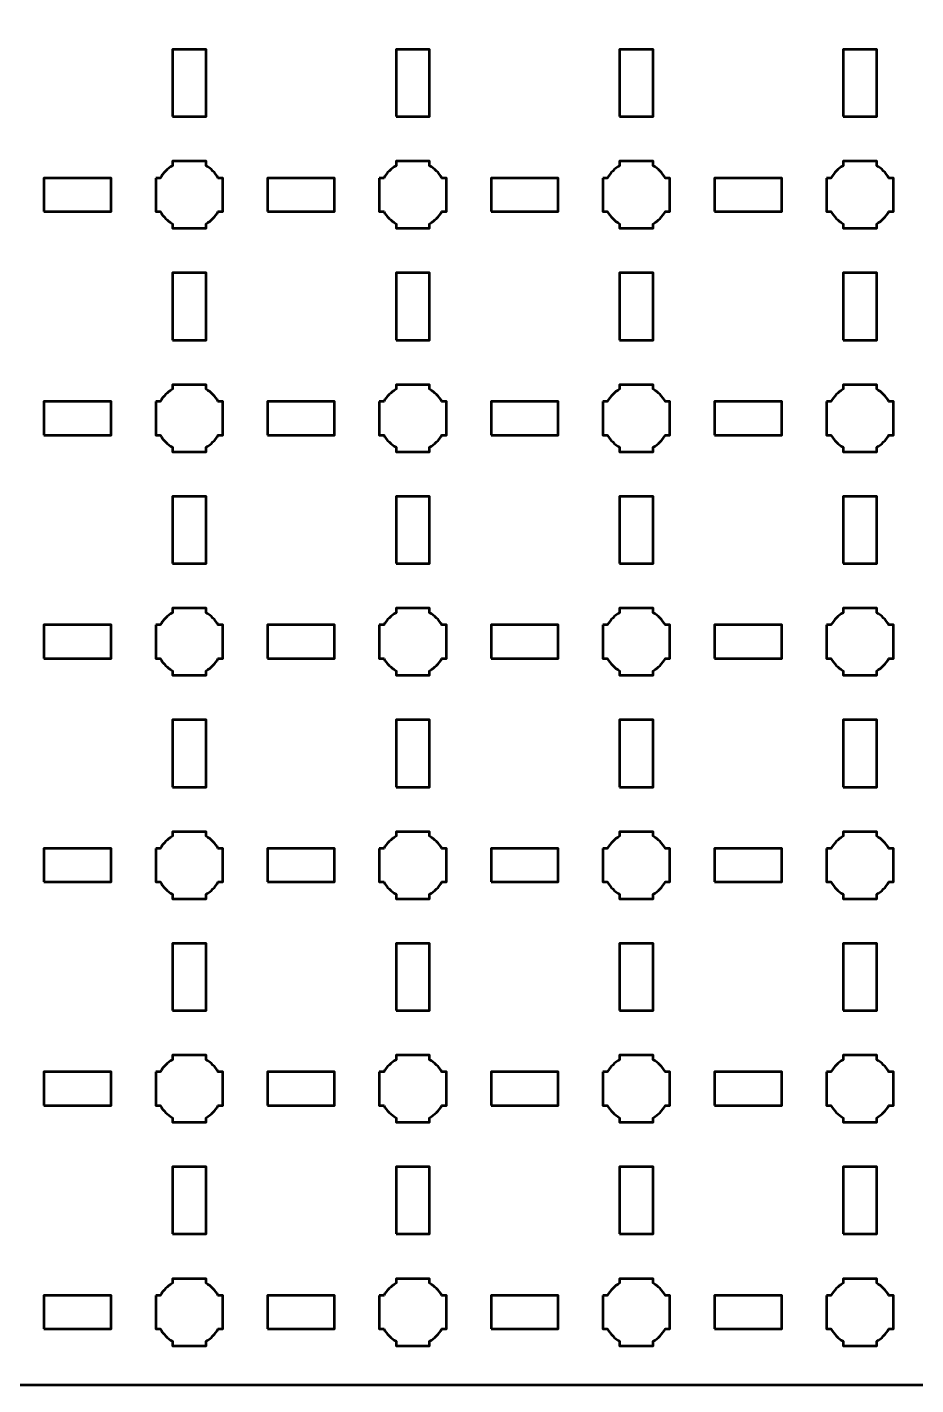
# Model space of a CAD drawing. Header units: centimetres. Extents: x -40.1 to 19.1, y -39.5 to 9.8.
# Drawn here: x -18.95 to -11, y -39.5 to -27.35 of the extents above; entities that cross this region are included whole.
import ezdxf

# ---------------------------------------------------------------- set-up
doc = ezdxf.new("R2010")
doc.units = ezdxf.units.CM
doc.header["$MEASUREMENT"] = 0
doc.layers.add('Layer 1', color=7, linetype='Continuous')

msp = doc.modelspace()

# ---------------------------------------------------------------- linework, layer by layer
at = {"layer": 'Layer 1', "color": 250, "lineweight": 53}
for points in [[(-17.65, -28.15), (-17.35, -28.15), (-17.35, -27.55), (-17.65, -27.55), (-17.65, -28.15)], [(-15.65, -28.15), (-15.35, -28.15), (-15.35, -27.55), (-15.65, -27.55), (-15.65, -28.15)], [(-13.65, -28.15), (-13.35, -28.15), (-13.35, -27.55), (-13.65, -27.55), (-13.65, -28.15)], [(-11.65, -28.15), (-11.35, -28.15), (-11.35, -27.55), (-11.65, -27.55), (-11.65, -28.15)], [(-18.8, -29), (-18.2, -29), (-18.2, -28.7), (-18.8, -28.7), (-18.8, -29)], [(-16.8, -29), (-16.2, -29), (-16.2, -28.7), (-16.8, -28.7), (-16.8, -29)], [(-14.8, -29), (-14.2, -29), (-14.2, -28.7), (-14.8, -28.7), (-14.8, -29)], [(-12.8, -29), (-12.2, -29), (-12.2, -28.7), (-12.8, -28.7), (-12.8, -29)], [(-17.65, -30.15), (-17.35, -30.15), (-17.35, -29.55), (-17.65, -29.55), (-17.65, -30.15)], [(-15.65, -30.15), (-15.35, -30.15), (-15.35, -29.55), (-15.65, -29.55), (-15.65, -30.15)], [(-13.65, -30.15), (-13.35, -30.15), (-13.35, -29.55), (-13.65, -29.55), (-13.65, -30.15)], [(-11.65, -30.15), (-11.35, -30.15), (-11.35, -29.55), (-11.65, -29.55), (-11.65, -30.15)], [(-18.8, -31), (-18.2, -31), (-18.2, -30.7), (-18.8, -30.7), (-18.8, -31)], [(-16.8, -31), (-16.2, -31), (-16.2, -30.7), (-16.8, -30.7), (-16.8, -31)], [(-14.8, -31), (-14.2, -31), (-14.2, -30.7), (-14.8, -30.7), (-14.8, -31)], [(-12.8, -31), (-12.2, -31), (-12.2, -30.7), (-12.8, -30.7), (-12.8, -31)], [(-17.65, -32.15), (-17.35, -32.15), (-17.35, -31.55), (-17.65, -31.55), (-17.65, -32.15)], [(-15.65, -32.15), (-15.35, -32.15), (-15.35, -31.55), (-15.65, -31.55), (-15.65, -32.15)], [(-13.65, -32.15), (-13.35, -32.15), (-13.35, -31.55), (-13.65, -31.55), (-13.65, -32.15)], [(-11.65, -32.15), (-11.35, -32.15), (-11.35, -31.55), (-11.65, -31.55), (-11.65, -32.15)], [(-18.8, -33), (-18.2, -33), (-18.2, -32.7), (-18.8, -32.7), (-18.8, -33)], [(-16.8, -33), (-16.2, -33), (-16.2, -32.7), (-16.8, -32.7), (-16.8, -33)], [(-14.8, -33), (-14.2, -33), (-14.2, -32.7), (-14.8, -32.7), (-14.8, -33)], [(-12.8, -33), (-12.2, -33), (-12.2, -32.7), (-12.8, -32.7), (-12.8, -33)], [(-17.65, -34.15), (-17.35, -34.15), (-17.35, -33.55), (-17.65, -33.55), (-17.65, -34.15)], [(-15.65, -34.15), (-15.35, -34.15), (-15.35, -33.55), (-15.65, -33.55), (-15.65, -34.15)], [(-13.65, -34.15), (-13.35, -34.15), (-13.35, -33.55), (-13.65, -33.55), (-13.65, -34.15)], [(-11.65, -34.15), (-11.35, -34.15), (-11.35, -33.55), (-11.65, -33.55), (-11.65, -34.15)], [(-18.8, -35), (-18.2, -35), (-18.2, -34.7), (-18.8, -34.7), (-18.8, -35)], [(-16.8, -35), (-16.2, -35), (-16.2, -34.7), (-16.8, -34.7), (-16.8, -35)], [(-14.8, -35), (-14.2, -35), (-14.2, -34.7), (-14.8, -34.7), (-14.8, -35)], [(-12.8, -35), (-12.2, -35), (-12.2, -34.7), (-12.8, -34.7), (-12.8, -35)], [(-17.65, -36.15), (-17.35, -36.15), (-17.35, -35.55), (-17.65, -35.55), (-17.65, -36.15)], [(-15.65, -36.15), (-15.35, -36.15), (-15.35, -35.55), (-15.65, -35.55), (-15.65, -36.15)], [(-13.65, -36.15), (-13.35, -36.15), (-13.35, -35.55), (-13.65, -35.55), (-13.65, -36.15)], [(-11.65, -36.15), (-11.35, -36.15), (-11.35, -35.55), (-11.65, -35.55), (-11.65, -36.15)], [(-18.8, -37), (-18.2, -37), (-18.2, -36.7), (-18.8, -36.7), (-18.8, -37)], [(-16.8, -37), (-16.2, -37), (-16.2, -36.7), (-16.8, -36.7), (-16.8, -37)], [(-14.8, -37), (-14.2, -37), (-14.2, -36.7), (-14.8, -36.7), (-14.8, -37)], [(-12.8, -37), (-12.2, -37), (-12.2, -36.7), (-12.8, -36.7), (-12.8, -37)], [(-17.65, -38.15), (-17.35, -38.15), (-17.35, -37.55), (-17.65, -37.55), (-17.65, -38.15)], [(-15.65, -38.15), (-15.35, -38.15), (-15.35, -37.55), (-15.65, -37.55), (-15.65, -38.15)], [(-13.65, -38.15), (-13.35, -38.15), (-13.35, -37.55), (-13.65, -37.55), (-13.65, -38.15)], [(-11.65, -38.15), (-11.35, -38.15), (-11.35, -37.55), (-11.65, -37.55), (-11.65, -38.15)], [(-18.8, -39), (-18.2, -39), (-18.2, -38.7), (-18.8, -38.7), (-18.8, -39)], [(-16.8, -39), (-16.2, -39), (-16.2, -38.7), (-16.8, -38.7), (-16.8, -39)], [(-14.8, -39), (-14.2, -39), (-14.2, -38.7), (-14.8, -38.7), (-14.8, -39)], [(-12.8, -39), (-12.2, -39), (-12.2, -38.7), (-12.8, -38.7), (-12.8, -39)]]:
    msp.add_lwpolyline(points, close=True, dxfattribs=at)
msp.add_open_spline([(-40.15, -39), (-40.15, -39), (-40.15, 9.3), (-40.15, 9.3), (-40.15, 9.3), (-40.15, 9.57609), (-39.92609, 9.8), (-39.65, 9.8), (-39.65, 9.8), (-39.65, 9.8), (18.65, 9.8), (18.65, 9.8), (18.65, 9.8), (18.92609, 9.8), (19.15, 9.57609), (19.15, 9.3), (19.15, 9.3), (19.15, 9.3), (19.15, -39), (19.15, -39), (19.15, -39), (19.15, -39.27609), (18.92609, -39.5), (18.65, -39.5), (18.65, -39.5), (18.65, -39.5), (-39.65, -39.5), (-39.65, -39.5), (-39.65, -39.5), (-39.92609, -39.5), (-40.15, -39.27609), (-40.15, -39)], degree=3, knots=[0, 0, 0, 0, 0.125, 0.125, 0.125, 0.125, 0.25, 0.25, 0.25, 0.25, 0.375, 0.375, 0.375, 0.375, 0.5, 0.5, 0.5, 0.5, 0.625, 0.625, 0.625, 0.625, 0.75, 0.75, 0.75, 0.75, 0.875, 0.875, 0.875, 0.875, 1, 1, 1, 1], dxfattribs=at)
at = {"layer": 'Layer 1', "lineweight": 53}
for points in [[(-17.8, -28.7), (-17.8, -28.7), (-17.75985, -28.7), (-17.75985, -28.7), (-17.75985, -28.7), (-17.7335, -28.65447), (-17.69553, -28.6165), (-17.65, -28.59015), (-17.65, -28.59015), (-17.65, -28.59015), (-17.65, -28.55), (-17.65, -28.55), (-17.65, -28.55), (-17.65, -28.55), (-17.5, -28.55), (-17.5, -28.55), (-17.5, -28.55), (-17.5, -28.55), (-17.35, -28.55), (-17.35, -28.55), (-17.35, -28.55), (-17.35, -28.55), (-17.35, -28.59015), (-17.35, -28.59015), (-17.35, -28.59015), (-17.30447, -28.6165), (-17.2665, -28.65447), (-17.24015, -28.7), (-17.24015, -28.7), (-17.24015, -28.7), (-17.2, -28.7), (-17.2, -28.7), (-17.2, -28.7), (-17.2, -28.7), (-17.2, -28.85), (-17.2, -28.85), (-17.2, -28.85), (-17.2, -28.85), (-17.2, -29), (-17.2, -29), (-17.2, -29), (-17.2, -29), (-17.24015, -29), (-17.24015, -29), (-17.24015, -29), (-17.2665, -29.04553), (-17.30447, -29.0835), (-17.35, -29.10985), (-17.35, -29.10985), (-17.35, -29.10985), (-17.35, -29.15), (-17.35, -29.15), (-17.35, -29.15), (-17.35, -29.15), (-17.5, -29.15), (-17.5, -29.15), (-17.5, -29.15), (-17.5, -29.15), (-17.65, -29.15), (-17.65, -29.15), (-17.65, -29.15), (-17.65, -29.15), (-17.65, -29.10985), (-17.65, -29.10985), (-17.65, -29.10985), (-17.69553, -29.0835), (-17.7335, -29.04553), (-17.75985, -29), (-17.75985, -29), (-17.75985, -29), (-17.8, -29), (-17.8, -29), (-17.8, -29), (-17.8, -29), (-17.8, -28.85), (-17.8, -28.85), (-17.8, -28.85), (-17.8, -28.85), (-17.8, -28.7), (-17.8, -28.7)], [(-15.8, -28.7), (-15.8, -28.7), (-15.75985, -28.7), (-15.75985, -28.7), (-15.75985, -28.7), (-15.7335, -28.65447), (-15.69553, -28.6165), (-15.65, -28.59015), (-15.65, -28.59015), (-15.65, -28.59015), (-15.65, -28.55), (-15.65, -28.55), (-15.65, -28.55), (-15.65, -28.55), (-15.5, -28.55), (-15.5, -28.55), (-15.5, -28.55), (-15.5, -28.55), (-15.35, -28.55), (-15.35, -28.55), (-15.35, -28.55), (-15.35, -28.55), (-15.35, -28.59015), (-15.35, -28.59015), (-15.35, -28.59015), (-15.30447, -28.6165), (-15.2665, -28.65447), (-15.24015, -28.7), (-15.24015, -28.7), (-15.24015, -28.7), (-15.2, -28.7), (-15.2, -28.7), (-15.2, -28.7), (-15.2, -28.7), (-15.2, -28.85), (-15.2, -28.85), (-15.2, -28.85), (-15.2, -28.85), (-15.2, -29), (-15.2, -29), (-15.2, -29), (-15.2, -29), (-15.24015, -29), (-15.24015, -29), (-15.24015, -29), (-15.2665, -29.04553), (-15.30447, -29.0835), (-15.35, -29.10985), (-15.35, -29.10985), (-15.35, -29.10985), (-15.35, -29.15), (-15.35, -29.15), (-15.35, -29.15), (-15.35, -29.15), (-15.5, -29.15), (-15.5, -29.15), (-15.5, -29.15), (-15.5, -29.15), (-15.65, -29.15), (-15.65, -29.15), (-15.65, -29.15), (-15.65, -29.15), (-15.65, -29.10985), (-15.65, -29.10985), (-15.65, -29.10985), (-15.69553, -29.0835), (-15.7335, -29.04553), (-15.75985, -29), (-15.75985, -29), (-15.75985, -29), (-15.8, -29), (-15.8, -29), (-15.8, -29), (-15.8, -29), (-15.8, -28.85), (-15.8, -28.85), (-15.8, -28.85), (-15.8, -28.85), (-15.8, -28.7), (-15.8, -28.7)], [(-13.8, -28.7), (-13.8, -28.7), (-13.75985, -28.7), (-13.75985, -28.7), (-13.75985, -28.7), (-13.7335, -28.65447), (-13.69553, -28.6165), (-13.65, -28.59015), (-13.65, -28.59015), (-13.65, -28.59015), (-13.65, -28.55), (-13.65, -28.55), (-13.65, -28.55), (-13.65, -28.55), (-13.5, -28.55), (-13.5, -28.55), (-13.5, -28.55), (-13.5, -28.55), (-13.35, -28.55), (-13.35, -28.55), (-13.35, -28.55), (-13.35, -28.55), (-13.35, -28.59015), (-13.35, -28.59015), (-13.35, -28.59015), (-13.30447, -28.6165), (-13.2665, -28.65447), (-13.24015, -28.7), (-13.24015, -28.7), (-13.24015, -28.7), (-13.2, -28.7), (-13.2, -28.7), (-13.2, -28.7), (-13.2, -28.7), (-13.2, -28.85), (-13.2, -28.85), (-13.2, -28.85), (-13.2, -28.85), (-13.2, -29), (-13.2, -29), (-13.2, -29), (-13.2, -29), (-13.24015, -29), (-13.24015, -29), (-13.24015, -29), (-13.2665, -29.04553), (-13.30447, -29.0835), (-13.35, -29.10985), (-13.35, -29.10985), (-13.35, -29.10985), (-13.35, -29.15), (-13.35, -29.15), (-13.35, -29.15), (-13.35, -29.15), (-13.5, -29.15), (-13.5, -29.15), (-13.5, -29.15), (-13.5, -29.15), (-13.65, -29.15), (-13.65, -29.15), (-13.65, -29.15), (-13.65, -29.15), (-13.65, -29.10985), (-13.65, -29.10985), (-13.65, -29.10985), (-13.69553, -29.0835), (-13.7335, -29.04553), (-13.75985, -29), (-13.75985, -29), (-13.75985, -29), (-13.8, -29), (-13.8, -29), (-13.8, -29), (-13.8, -29), (-13.8, -28.85), (-13.8, -28.85), (-13.8, -28.85), (-13.8, -28.85), (-13.8, -28.7), (-13.8, -28.7)], [(-11.8, -28.7), (-11.8, -28.7), (-11.75985, -28.7), (-11.75985, -28.7), (-11.75985, -28.7), (-11.7335, -28.65447), (-11.69553, -28.6165), (-11.65, -28.59015), (-11.65, -28.59015), (-11.65, -28.59015), (-11.65, -28.55), (-11.65, -28.55), (-11.65, -28.55), (-11.65, -28.55), (-11.5, -28.55), (-11.5, -28.55), (-11.5, -28.55), (-11.5, -28.55), (-11.35, -28.55), (-11.35, -28.55), (-11.35, -28.55), (-11.35, -28.55), (-11.35, -28.59015), (-11.35, -28.59015), (-11.35, -28.59015), (-11.30447, -28.6165), (-11.2665, -28.65447), (-11.24015, -28.7), (-11.24015, -28.7), (-11.24015, -28.7), (-11.2, -28.7), (-11.2, -28.7), (-11.2, -28.7), (-11.2, -28.7), (-11.2, -28.85), (-11.2, -28.85), (-11.2, -28.85), (-11.2, -28.85), (-11.2, -29), (-11.2, -29), (-11.2, -29), (-11.2, -29), (-11.24015, -29), (-11.24015, -29), (-11.24015, -29), (-11.2665, -29.04553), (-11.30447, -29.0835), (-11.35, -29.10985), (-11.35, -29.10985), (-11.35, -29.10985), (-11.35, -29.15), (-11.35, -29.15), (-11.35, -29.15), (-11.35, -29.15), (-11.5, -29.15), (-11.5, -29.15), (-11.5, -29.15), (-11.5, -29.15), (-11.65, -29.15), (-11.65, -29.15), (-11.65, -29.15), (-11.65, -29.15), (-11.65, -29.10985), (-11.65, -29.10985), (-11.65, -29.10985), (-11.69553, -29.0835), (-11.7335, -29.04553), (-11.75985, -29), (-11.75985, -29), (-11.75985, -29), (-11.8, -29), (-11.8, -29), (-11.8, -29), (-11.8, -29), (-11.8, -28.85), (-11.8, -28.85), (-11.8, -28.85), (-11.8, -28.85), (-11.8, -28.7), (-11.8, -28.7)], [(-17.8, -30.7), (-17.8, -30.7), (-17.75985, -30.7), (-17.75985, -30.7), (-17.75985, -30.7), (-17.7335, -30.65447), (-17.69553, -30.6165), (-17.65, -30.59015), (-17.65, -30.59015), (-17.65, -30.59015), (-17.65, -30.55), (-17.65, -30.55), (-17.65, -30.55), (-17.65, -30.55), (-17.5, -30.55), (-17.5, -30.55), (-17.5, -30.55), (-17.5, -30.55), (-17.35, -30.55), (-17.35, -30.55), (-17.35, -30.55), (-17.35, -30.55), (-17.35, -30.59015), (-17.35, -30.59015), (-17.35, -30.59015), (-17.30447, -30.6165), (-17.2665, -30.65447), (-17.24015, -30.7), (-17.24015, -30.7), (-17.24015, -30.7), (-17.2, -30.7), (-17.2, -30.7), (-17.2, -30.7), (-17.2, -30.7), (-17.2, -30.85), (-17.2, -30.85), (-17.2, -30.85), (-17.2, -30.85), (-17.2, -31), (-17.2, -31), (-17.2, -31), (-17.2, -31), (-17.24015, -31), (-17.24015, -31), (-17.24015, -31), (-17.2665, -31.04553), (-17.30447, -31.0835), (-17.35, -31.10985), (-17.35, -31.10985), (-17.35, -31.10985), (-17.35, -31.15), (-17.35, -31.15), (-17.35, -31.15), (-17.35, -31.15), (-17.5, -31.15), (-17.5, -31.15), (-17.5, -31.15), (-17.5, -31.15), (-17.65, -31.15), (-17.65, -31.15), (-17.65, -31.15), (-17.65, -31.15), (-17.65, -31.10985), (-17.65, -31.10985), (-17.65, -31.10985), (-17.69553, -31.0835), (-17.7335, -31.04553), (-17.75985, -31), (-17.75985, -31), (-17.75985, -31), (-17.8, -31), (-17.8, -31), (-17.8, -31), (-17.8, -31), (-17.8, -30.85), (-17.8, -30.85), (-17.8, -30.85), (-17.8, -30.85), (-17.8, -30.7), (-17.8, -30.7)], [(-15.8, -30.7), (-15.8, -30.7), (-15.75985, -30.7), (-15.75985, -30.7), (-15.75985, -30.7), (-15.7335, -30.65447), (-15.69553, -30.6165), (-15.65, -30.59015), (-15.65, -30.59015), (-15.65, -30.59015), (-15.65, -30.55), (-15.65, -30.55), (-15.65, -30.55), (-15.65, -30.55), (-15.5, -30.55), (-15.5, -30.55), (-15.5, -30.55), (-15.5, -30.55), (-15.35, -30.55), (-15.35, -30.55), (-15.35, -30.55), (-15.35, -30.55), (-15.35, -30.59015), (-15.35, -30.59015), (-15.35, -30.59015), (-15.30447, -30.6165), (-15.2665, -30.65447), (-15.24015, -30.7), (-15.24015, -30.7), (-15.24015, -30.7), (-15.2, -30.7), (-15.2, -30.7), (-15.2, -30.7), (-15.2, -30.7), (-15.2, -30.85), (-15.2, -30.85), (-15.2, -30.85), (-15.2, -30.85), (-15.2, -31), (-15.2, -31), (-15.2, -31), (-15.2, -31), (-15.24015, -31), (-15.24015, -31), (-15.24015, -31), (-15.2665, -31.04553), (-15.30447, -31.0835), (-15.35, -31.10985), (-15.35, -31.10985), (-15.35, -31.10985), (-15.35, -31.15), (-15.35, -31.15), (-15.35, -31.15), (-15.35, -31.15), (-15.5, -31.15), (-15.5, -31.15), (-15.5, -31.15), (-15.5, -31.15), (-15.65, -31.15), (-15.65, -31.15), (-15.65, -31.15), (-15.65, -31.15), (-15.65, -31.10985), (-15.65, -31.10985), (-15.65, -31.10985), (-15.69553, -31.0835), (-15.7335, -31.04553), (-15.75985, -31), (-15.75985, -31), (-15.75985, -31), (-15.8, -31), (-15.8, -31), (-15.8, -31), (-15.8, -31), (-15.8, -30.85), (-15.8, -30.85), (-15.8, -30.85), (-15.8, -30.85), (-15.8, -30.7), (-15.8, -30.7)], [(-13.8, -30.7), (-13.8, -30.7), (-13.75985, -30.7), (-13.75985, -30.7), (-13.75985, -30.7), (-13.7335, -30.65447), (-13.69553, -30.6165), (-13.65, -30.59015), (-13.65, -30.59015), (-13.65, -30.59015), (-13.65, -30.55), (-13.65, -30.55), (-13.65, -30.55), (-13.65, -30.55), (-13.5, -30.55), (-13.5, -30.55), (-13.5, -30.55), (-13.5, -30.55), (-13.35, -30.55), (-13.35, -30.55), (-13.35, -30.55), (-13.35, -30.55), (-13.35, -30.59015), (-13.35, -30.59015), (-13.35, -30.59015), (-13.30447, -30.6165), (-13.2665, -30.65447), (-13.24015, -30.7), (-13.24015, -30.7), (-13.24015, -30.7), (-13.2, -30.7), (-13.2, -30.7), (-13.2, -30.7), (-13.2, -30.7), (-13.2, -30.85), (-13.2, -30.85), (-13.2, -30.85), (-13.2, -30.85), (-13.2, -31), (-13.2, -31), (-13.2, -31), (-13.2, -31), (-13.24015, -31), (-13.24015, -31), (-13.24015, -31), (-13.2665, -31.04553), (-13.30447, -31.0835), (-13.35, -31.10985), (-13.35, -31.10985), (-13.35, -31.10985), (-13.35, -31.15), (-13.35, -31.15), (-13.35, -31.15), (-13.35, -31.15), (-13.5, -31.15), (-13.5, -31.15), (-13.5, -31.15), (-13.5, -31.15), (-13.65, -31.15), (-13.65, -31.15), (-13.65, -31.15), (-13.65, -31.15), (-13.65, -31.10985), (-13.65, -31.10985), (-13.65, -31.10985), (-13.69553, -31.0835), (-13.7335, -31.04553), (-13.75985, -31), (-13.75985, -31), (-13.75985, -31), (-13.8, -31), (-13.8, -31), (-13.8, -31), (-13.8, -31), (-13.8, -30.85), (-13.8, -30.85), (-13.8, -30.85), (-13.8, -30.85), (-13.8, -30.7), (-13.8, -30.7)], [(-11.8, -30.7), (-11.8, -30.7), (-11.75985, -30.7), (-11.75985, -30.7), (-11.75985, -30.7), (-11.7335, -30.65447), (-11.69553, -30.6165), (-11.65, -30.59015), (-11.65, -30.59015), (-11.65, -30.59015), (-11.65, -30.55), (-11.65, -30.55), (-11.65, -30.55), (-11.65, -30.55), (-11.5, -30.55), (-11.5, -30.55), (-11.5, -30.55), (-11.5, -30.55), (-11.35, -30.55), (-11.35, -30.55), (-11.35, -30.55), (-11.35, -30.55), (-11.35, -30.59015), (-11.35, -30.59015), (-11.35, -30.59015), (-11.30447, -30.6165), (-11.2665, -30.65447), (-11.24015, -30.7), (-11.24015, -30.7), (-11.24015, -30.7), (-11.2, -30.7), (-11.2, -30.7), (-11.2, -30.7), (-11.2, -30.7), (-11.2, -30.85), (-11.2, -30.85), (-11.2, -30.85), (-11.2, -30.85), (-11.2, -31), (-11.2, -31), (-11.2, -31), (-11.2, -31), (-11.24015, -31), (-11.24015, -31), (-11.24015, -31), (-11.2665, -31.04553), (-11.30447, -31.0835), (-11.35, -31.10985), (-11.35, -31.10985), (-11.35, -31.10985), (-11.35, -31.15), (-11.35, -31.15), (-11.35, -31.15), (-11.35, -31.15), (-11.5, -31.15), (-11.5, -31.15), (-11.5, -31.15), (-11.5, -31.15), (-11.65, -31.15), (-11.65, -31.15), (-11.65, -31.15), (-11.65, -31.15), (-11.65, -31.10985), (-11.65, -31.10985), (-11.65, -31.10985), (-11.69553, -31.0835), (-11.7335, -31.04553), (-11.75985, -31), (-11.75985, -31), (-11.75985, -31), (-11.8, -31), (-11.8, -31), (-11.8, -31), (-11.8, -31), (-11.8, -30.85), (-11.8, -30.85), (-11.8, -30.85), (-11.8, -30.85), (-11.8, -30.7), (-11.8, -30.7)], [(-17.8, -32.7), (-17.8, -32.7), (-17.75985, -32.7), (-17.75985, -32.7), (-17.75985, -32.7), (-17.7335, -32.65447), (-17.69553, -32.6165), (-17.65, -32.59015), (-17.65, -32.59015), (-17.65, -32.59015), (-17.65, -32.55), (-17.65, -32.55), (-17.65, -32.55), (-17.65, -32.55), (-17.5, -32.55), (-17.5, -32.55), (-17.5, -32.55), (-17.5, -32.55), (-17.35, -32.55), (-17.35, -32.55), (-17.35, -32.55), (-17.35, -32.55), (-17.35, -32.59015), (-17.35, -32.59015), (-17.35, -32.59015), (-17.30447, -32.6165), (-17.2665, -32.65447), (-17.24015, -32.7), (-17.24015, -32.7), (-17.24015, -32.7), (-17.2, -32.7), (-17.2, -32.7), (-17.2, -32.7), (-17.2, -32.7), (-17.2, -32.85), (-17.2, -32.85), (-17.2, -32.85), (-17.2, -32.85), (-17.2, -33), (-17.2, -33), (-17.2, -33), (-17.2, -33), (-17.24015, -33), (-17.24015, -33), (-17.24015, -33), (-17.2665, -33.04553), (-17.30447, -33.0835), (-17.35, -33.10985), (-17.35, -33.10985), (-17.35, -33.10985), (-17.35, -33.15), (-17.35, -33.15), (-17.35, -33.15), (-17.35, -33.15), (-17.5, -33.15), (-17.5, -33.15), (-17.5, -33.15), (-17.5, -33.15), (-17.65, -33.15), (-17.65, -33.15), (-17.65, -33.15), (-17.65, -33.15), (-17.65, -33.10985), (-17.65, -33.10985), (-17.65, -33.10985), (-17.69553, -33.0835), (-17.7335, -33.04553), (-17.75985, -33), (-17.75985, -33), (-17.75985, -33), (-17.8, -33), (-17.8, -33), (-17.8, -33), (-17.8, -33), (-17.8, -32.85), (-17.8, -32.85), (-17.8, -32.85), (-17.8, -32.85), (-17.8, -32.7), (-17.8, -32.7)], [(-15.8, -32.7), (-15.8, -32.7), (-15.75985, -32.7), (-15.75985, -32.7), (-15.75985, -32.7), (-15.7335, -32.65447), (-15.69553, -32.6165), (-15.65, -32.59015), (-15.65, -32.59015), (-15.65, -32.59015), (-15.65, -32.55), (-15.65, -32.55), (-15.65, -32.55), (-15.65, -32.55), (-15.5, -32.55), (-15.5, -32.55), (-15.5, -32.55), (-15.5, -32.55), (-15.35, -32.55), (-15.35, -32.55), (-15.35, -32.55), (-15.35, -32.55), (-15.35, -32.59015), (-15.35, -32.59015), (-15.35, -32.59015), (-15.30447, -32.6165), (-15.2665, -32.65447), (-15.24015, -32.7), (-15.24015, -32.7), (-15.24015, -32.7), (-15.2, -32.7), (-15.2, -32.7), (-15.2, -32.7), (-15.2, -32.7), (-15.2, -32.85), (-15.2, -32.85), (-15.2, -32.85), (-15.2, -32.85), (-15.2, -33), (-15.2, -33), (-15.2, -33), (-15.2, -33), (-15.24015, -33), (-15.24015, -33), (-15.24015, -33), (-15.2665, -33.04553), (-15.30447, -33.0835), (-15.35, -33.10985), (-15.35, -33.10985), (-15.35, -33.10985), (-15.35, -33.15), (-15.35, -33.15), (-15.35, -33.15), (-15.35, -33.15), (-15.5, -33.15), (-15.5, -33.15), (-15.5, -33.15), (-15.5, -33.15), (-15.65, -33.15), (-15.65, -33.15), (-15.65, -33.15), (-15.65, -33.15), (-15.65, -33.10985), (-15.65, -33.10985), (-15.65, -33.10985), (-15.69553, -33.0835), (-15.7335, -33.04553), (-15.75985, -33), (-15.75985, -33), (-15.75985, -33), (-15.8, -33), (-15.8, -33), (-15.8, -33), (-15.8, -33), (-15.8, -32.85), (-15.8, -32.85), (-15.8, -32.85), (-15.8, -32.85), (-15.8, -32.7), (-15.8, -32.7)], [(-13.8, -32.7), (-13.8, -32.7), (-13.75985, -32.7), (-13.75985, -32.7), (-13.75985, -32.7), (-13.7335, -32.65447), (-13.69553, -32.6165), (-13.65, -32.59015), (-13.65, -32.59015), (-13.65, -32.59015), (-13.65, -32.55), (-13.65, -32.55), (-13.65, -32.55), (-13.65, -32.55), (-13.5, -32.55), (-13.5, -32.55), (-13.5, -32.55), (-13.5, -32.55), (-13.35, -32.55), (-13.35, -32.55), (-13.35, -32.55), (-13.35, -32.55), (-13.35, -32.59015), (-13.35, -32.59015), (-13.35, -32.59015), (-13.30447, -32.6165), (-13.2665, -32.65447), (-13.24015, -32.7), (-13.24015, -32.7), (-13.24015, -32.7), (-13.2, -32.7), (-13.2, -32.7), (-13.2, -32.7), (-13.2, -32.7), (-13.2, -32.85), (-13.2, -32.85), (-13.2, -32.85), (-13.2, -32.85), (-13.2, -33), (-13.2, -33), (-13.2, -33), (-13.2, -33), (-13.24015, -33), (-13.24015, -33), (-13.24015, -33), (-13.2665, -33.04553), (-13.30447, -33.0835), (-13.35, -33.10985), (-13.35, -33.10985), (-13.35, -33.10985), (-13.35, -33.15), (-13.35, -33.15), (-13.35, -33.15), (-13.35, -33.15), (-13.5, -33.15), (-13.5, -33.15), (-13.5, -33.15), (-13.5, -33.15), (-13.65, -33.15), (-13.65, -33.15), (-13.65, -33.15), (-13.65, -33.15), (-13.65, -33.10985), (-13.65, -33.10985), (-13.65, -33.10985), (-13.69553, -33.0835), (-13.7335, -33.04553), (-13.75985, -33), (-13.75985, -33), (-13.75985, -33), (-13.8, -33), (-13.8, -33), (-13.8, -33), (-13.8, -33), (-13.8, -32.85), (-13.8, -32.85), (-13.8, -32.85), (-13.8, -32.85), (-13.8, -32.7), (-13.8, -32.7)], [(-11.8, -32.7), (-11.8, -32.7), (-11.75985, -32.7), (-11.75985, -32.7), (-11.75985, -32.7), (-11.7335, -32.65447), (-11.69553, -32.6165), (-11.65, -32.59015), (-11.65, -32.59015), (-11.65, -32.59015), (-11.65, -32.55), (-11.65, -32.55), (-11.65, -32.55), (-11.65, -32.55), (-11.5, -32.55), (-11.5, -32.55), (-11.5, -32.55), (-11.5, -32.55), (-11.35, -32.55), (-11.35, -32.55), (-11.35, -32.55), (-11.35, -32.55), (-11.35, -32.59015), (-11.35, -32.59015), (-11.35, -32.59015), (-11.30447, -32.6165), (-11.2665, -32.65447), (-11.24015, -32.7), (-11.24015, -32.7), (-11.24015, -32.7), (-11.2, -32.7), (-11.2, -32.7), (-11.2, -32.7), (-11.2, -32.7), (-11.2, -32.85), (-11.2, -32.85), (-11.2, -32.85), (-11.2, -32.85), (-11.2, -33), (-11.2, -33), (-11.2, -33), (-11.2, -33), (-11.24015, -33), (-11.24015, -33), (-11.24015, -33), (-11.2665, -33.04553), (-11.30447, -33.0835), (-11.35, -33.10985), (-11.35, -33.10985), (-11.35, -33.10985), (-11.35, -33.15), (-11.35, -33.15), (-11.35, -33.15), (-11.35, -33.15), (-11.5, -33.15), (-11.5, -33.15), (-11.5, -33.15), (-11.5, -33.15), (-11.65, -33.15), (-11.65, -33.15), (-11.65, -33.15), (-11.65, -33.15), (-11.65, -33.10985), (-11.65, -33.10985), (-11.65, -33.10985), (-11.69553, -33.0835), (-11.7335, -33.04553), (-11.75985, -33), (-11.75985, -33), (-11.75985, -33), (-11.8, -33), (-11.8, -33), (-11.8, -33), (-11.8, -33), (-11.8, -32.85), (-11.8, -32.85), (-11.8, -32.85), (-11.8, -32.85), (-11.8, -32.7), (-11.8, -32.7)], [(-17.8, -34.7), (-17.8, -34.7), (-17.75985, -34.7), (-17.75985, -34.7), (-17.75985, -34.7), (-17.7335, -34.65447), (-17.69553, -34.6165), (-17.65, -34.59015), (-17.65, -34.59015), (-17.65, -34.59015), (-17.65, -34.55), (-17.65, -34.55), (-17.65, -34.55), (-17.65, -34.55), (-17.5, -34.55), (-17.5, -34.55), (-17.5, -34.55), (-17.5, -34.55), (-17.35, -34.55), (-17.35, -34.55), (-17.35, -34.55), (-17.35, -34.55), (-17.35, -34.59015), (-17.35, -34.59015), (-17.35, -34.59015), (-17.30447, -34.6165), (-17.2665, -34.65447), (-17.24015, -34.7), (-17.24015, -34.7), (-17.24015, -34.7), (-17.2, -34.7), (-17.2, -34.7), (-17.2, -34.7), (-17.2, -34.7), (-17.2, -34.85), (-17.2, -34.85), (-17.2, -34.85), (-17.2, -34.85), (-17.2, -35), (-17.2, -35), (-17.2, -35), (-17.2, -35), (-17.24015, -35), (-17.24015, -35), (-17.24015, -35), (-17.2665, -35.04553), (-17.30447, -35.0835), (-17.35, -35.10985), (-17.35, -35.10985), (-17.35, -35.10985), (-17.35, -35.15), (-17.35, -35.15), (-17.35, -35.15), (-17.35, -35.15), (-17.5, -35.15), (-17.5, -35.15), (-17.5, -35.15), (-17.5, -35.15), (-17.65, -35.15), (-17.65, -35.15), (-17.65, -35.15), (-17.65, -35.15), (-17.65, -35.10985), (-17.65, -35.10985), (-17.65, -35.10985), (-17.69553, -35.0835), (-17.7335, -35.04553), (-17.75985, -35), (-17.75985, -35), (-17.75985, -35), (-17.8, -35), (-17.8, -35), (-17.8, -35), (-17.8, -35), (-17.8, -34.85), (-17.8, -34.85), (-17.8, -34.85), (-17.8, -34.85), (-17.8, -34.7), (-17.8, -34.7)], [(-15.8, -34.7), (-15.8, -34.7), (-15.75985, -34.7), (-15.75985, -34.7), (-15.75985, -34.7), (-15.7335, -34.65447), (-15.69553, -34.6165), (-15.65, -34.59015), (-15.65, -34.59015), (-15.65, -34.59015), (-15.65, -34.55), (-15.65, -34.55), (-15.65, -34.55), (-15.65, -34.55), (-15.5, -34.55), (-15.5, -34.55), (-15.5, -34.55), (-15.5, -34.55), (-15.35, -34.55), (-15.35, -34.55), (-15.35, -34.55), (-15.35, -34.55), (-15.35, -34.59015), (-15.35, -34.59015), (-15.35, -34.59015), (-15.30447, -34.6165), (-15.2665, -34.65447), (-15.24015, -34.7), (-15.24015, -34.7), (-15.24015, -34.7), (-15.2, -34.7), (-15.2, -34.7), (-15.2, -34.7), (-15.2, -34.7), (-15.2, -34.85), (-15.2, -34.85), (-15.2, -34.85), (-15.2, -34.85), (-15.2, -35), (-15.2, -35), (-15.2, -35), (-15.2, -35), (-15.24015, -35), (-15.24015, -35), (-15.24015, -35), (-15.2665, -35.04553), (-15.30447, -35.0835), (-15.35, -35.10985), (-15.35, -35.10985), (-15.35, -35.10985), (-15.35, -35.15), (-15.35, -35.15), (-15.35, -35.15), (-15.35, -35.15), (-15.5, -35.15), (-15.5, -35.15), (-15.5, -35.15), (-15.5, -35.15), (-15.65, -35.15), (-15.65, -35.15), (-15.65, -35.15), (-15.65, -35.15), (-15.65, -35.10985), (-15.65, -35.10985), (-15.65, -35.10985), (-15.69553, -35.0835), (-15.7335, -35.04553), (-15.75985, -35), (-15.75985, -35), (-15.75985, -35), (-15.8, -35), (-15.8, -35), (-15.8, -35), (-15.8, -35), (-15.8, -34.85), (-15.8, -34.85), (-15.8, -34.85), (-15.8, -34.85), (-15.8, -34.7), (-15.8, -34.7)], [(-13.8, -34.7), (-13.8, -34.7), (-13.75985, -34.7), (-13.75985, -34.7), (-13.75985, -34.7), (-13.7335, -34.65447), (-13.69553, -34.6165), (-13.65, -34.59015), (-13.65, -34.59015), (-13.65, -34.59015), (-13.65, -34.55), (-13.65, -34.55), (-13.65, -34.55), (-13.65, -34.55), (-13.5, -34.55), (-13.5, -34.55), (-13.5, -34.55), (-13.5, -34.55), (-13.35, -34.55), (-13.35, -34.55), (-13.35, -34.55), (-13.35, -34.55), (-13.35, -34.59015), (-13.35, -34.59015), (-13.35, -34.59015), (-13.30447, -34.6165), (-13.2665, -34.65447), (-13.24015, -34.7), (-13.24015, -34.7), (-13.24015, -34.7), (-13.2, -34.7), (-13.2, -34.7), (-13.2, -34.7), (-13.2, -34.7), (-13.2, -34.85), (-13.2, -34.85), (-13.2, -34.85), (-13.2, -34.85), (-13.2, -35), (-13.2, -35), (-13.2, -35), (-13.2, -35), (-13.24015, -35), (-13.24015, -35), (-13.24015, -35), (-13.2665, -35.04553), (-13.30447, -35.0835), (-13.35, -35.10985), (-13.35, -35.10985), (-13.35, -35.10985), (-13.35, -35.15), (-13.35, -35.15), (-13.35, -35.15), (-13.35, -35.15), (-13.5, -35.15), (-13.5, -35.15), (-13.5, -35.15), (-13.5, -35.15), (-13.65, -35.15), (-13.65, -35.15), (-13.65, -35.15), (-13.65, -35.15), (-13.65, -35.10985), (-13.65, -35.10985), (-13.65, -35.10985), (-13.69553, -35.0835), (-13.7335, -35.04553), (-13.75985, -35), (-13.75985, -35), (-13.75985, -35), (-13.8, -35), (-13.8, -35), (-13.8, -35), (-13.8, -35), (-13.8, -34.85), (-13.8, -34.85), (-13.8, -34.85), (-13.8, -34.85), (-13.8, -34.7), (-13.8, -34.7)], [(-11.8, -34.7), (-11.8, -34.7), (-11.75985, -34.7), (-11.75985, -34.7), (-11.75985, -34.7), (-11.7335, -34.65447), (-11.69553, -34.6165), (-11.65, -34.59015), (-11.65, -34.59015), (-11.65, -34.59015), (-11.65, -34.55), (-11.65, -34.55), (-11.65, -34.55), (-11.65, -34.55), (-11.5, -34.55), (-11.5, -34.55), (-11.5, -34.55), (-11.5, -34.55), (-11.35, -34.55), (-11.35, -34.55), (-11.35, -34.55), (-11.35, -34.55), (-11.35, -34.59015), (-11.35, -34.59015), (-11.35, -34.59015), (-11.30447, -34.6165), (-11.2665, -34.65447), (-11.24015, -34.7), (-11.24015, -34.7), (-11.24015, -34.7), (-11.2, -34.7), (-11.2, -34.7), (-11.2, -34.7), (-11.2, -34.7), (-11.2, -34.85), (-11.2, -34.85), (-11.2, -34.85), (-11.2, -34.85), (-11.2, -35), (-11.2, -35), (-11.2, -35), (-11.2, -35), (-11.24015, -35), (-11.24015, -35), (-11.24015, -35), (-11.2665, -35.04553), (-11.30447, -35.0835), (-11.35, -35.10985), (-11.35, -35.10985), (-11.35, -35.10985), (-11.35, -35.15), (-11.35, -35.15), (-11.35, -35.15), (-11.35, -35.15), (-11.5, -35.15), (-11.5, -35.15), (-11.5, -35.15), (-11.5, -35.15), (-11.65, -35.15), (-11.65, -35.15), (-11.65, -35.15), (-11.65, -35.15), (-11.65, -35.10985), (-11.65, -35.10985), (-11.65, -35.10985), (-11.69553, -35.0835), (-11.7335, -35.04553), (-11.75985, -35), (-11.75985, -35), (-11.75985, -35), (-11.8, -35), (-11.8, -35), (-11.8, -35), (-11.8, -35), (-11.8, -34.85), (-11.8, -34.85), (-11.8, -34.85), (-11.8, -34.85), (-11.8, -34.7), (-11.8, -34.7)], [(-17.8, -36.7), (-17.8, -36.7), (-17.75985, -36.7), (-17.75985, -36.7), (-17.75985, -36.7), (-17.7335, -36.65447), (-17.69553, -36.6165), (-17.65, -36.59015), (-17.65, -36.59015), (-17.65, -36.59015), (-17.65, -36.55), (-17.65, -36.55), (-17.65, -36.55), (-17.65, -36.55), (-17.5, -36.55), (-17.5, -36.55), (-17.5, -36.55), (-17.5, -36.55), (-17.35, -36.55), (-17.35, -36.55), (-17.35, -36.55), (-17.35, -36.55), (-17.35, -36.59015), (-17.35, -36.59015), (-17.35, -36.59015), (-17.30447, -36.6165), (-17.2665, -36.65447), (-17.24015, -36.7), (-17.24015, -36.7), (-17.24015, -36.7), (-17.2, -36.7), (-17.2, -36.7), (-17.2, -36.7), (-17.2, -36.7), (-17.2, -36.85), (-17.2, -36.85), (-17.2, -36.85), (-17.2, -36.85), (-17.2, -37), (-17.2, -37), (-17.2, -37), (-17.2, -37), (-17.24015, -37), (-17.24015, -37), (-17.24015, -37), (-17.2665, -37.04553), (-17.30447, -37.0835), (-17.35, -37.10985), (-17.35, -37.10985), (-17.35, -37.10985), (-17.35, -37.15), (-17.35, -37.15), (-17.35, -37.15), (-17.35, -37.15), (-17.5, -37.15), (-17.5, -37.15), (-17.5, -37.15), (-17.5, -37.15), (-17.65, -37.15), (-17.65, -37.15), (-17.65, -37.15), (-17.65, -37.15), (-17.65, -37.10985), (-17.65, -37.10985), (-17.65, -37.10985), (-17.69553, -37.0835), (-17.7335, -37.04553), (-17.75985, -37), (-17.75985, -37), (-17.75985, -37), (-17.8, -37), (-17.8, -37), (-17.8, -37), (-17.8, -37), (-17.8, -36.85), (-17.8, -36.85), (-17.8, -36.85), (-17.8, -36.85), (-17.8, -36.7), (-17.8, -36.7)], [(-15.8, -36.7), (-15.8, -36.7), (-15.75985, -36.7), (-15.75985, -36.7), (-15.75985, -36.7), (-15.7335, -36.65447), (-15.69553, -36.6165), (-15.65, -36.59015), (-15.65, -36.59015), (-15.65, -36.59015), (-15.65, -36.55), (-15.65, -36.55), (-15.65, -36.55), (-15.65, -36.55), (-15.5, -36.55), (-15.5, -36.55), (-15.5, -36.55), (-15.5, -36.55), (-15.35, -36.55), (-15.35, -36.55), (-15.35, -36.55), (-15.35, -36.55), (-15.35, -36.59015), (-15.35, -36.59015), (-15.35, -36.59015), (-15.30447, -36.6165), (-15.2665, -36.65447), (-15.24015, -36.7), (-15.24015, -36.7), (-15.24015, -36.7), (-15.2, -36.7), (-15.2, -36.7), (-15.2, -36.7), (-15.2, -36.7), (-15.2, -36.85), (-15.2, -36.85), (-15.2, -36.85), (-15.2, -36.85), (-15.2, -37), (-15.2, -37), (-15.2, -37), (-15.2, -37), (-15.24015, -37), (-15.24015, -37), (-15.24015, -37), (-15.2665, -37.04553), (-15.30447, -37.0835), (-15.35, -37.10985), (-15.35, -37.10985), (-15.35, -37.10985), (-15.35, -37.15), (-15.35, -37.15), (-15.35, -37.15), (-15.35, -37.15), (-15.5, -37.15), (-15.5, -37.15), (-15.5, -37.15), (-15.5, -37.15), (-15.65, -37.15), (-15.65, -37.15), (-15.65, -37.15), (-15.65, -37.15), (-15.65, -37.10985), (-15.65, -37.10985), (-15.65, -37.10985), (-15.69553, -37.0835), (-15.7335, -37.04553), (-15.75985, -37), (-15.75985, -37), (-15.75985, -37), (-15.8, -37), (-15.8, -37), (-15.8, -37), (-15.8, -37), (-15.8, -36.85), (-15.8, -36.85), (-15.8, -36.85), (-15.8, -36.85), (-15.8, -36.7), (-15.8, -36.7)], [(-13.8, -36.7), (-13.8, -36.7), (-13.75985, -36.7), (-13.75985, -36.7), (-13.75985, -36.7), (-13.7335, -36.65447), (-13.69553, -36.6165), (-13.65, -36.59015), (-13.65, -36.59015), (-13.65, -36.59015), (-13.65, -36.55), (-13.65, -36.55), (-13.65, -36.55), (-13.65, -36.55), (-13.5, -36.55), (-13.5, -36.55), (-13.5, -36.55), (-13.5, -36.55), (-13.35, -36.55), (-13.35, -36.55), (-13.35, -36.55), (-13.35, -36.55), (-13.35, -36.59015), (-13.35, -36.59015), (-13.35, -36.59015), (-13.30447, -36.6165), (-13.2665, -36.65447), (-13.24015, -36.7), (-13.24015, -36.7), (-13.24015, -36.7), (-13.2, -36.7), (-13.2, -36.7), (-13.2, -36.7), (-13.2, -36.7), (-13.2, -36.85), (-13.2, -36.85), (-13.2, -36.85), (-13.2, -36.85), (-13.2, -37), (-13.2, -37), (-13.2, -37), (-13.2, -37), (-13.24015, -37), (-13.24015, -37), (-13.24015, -37), (-13.2665, -37.04553), (-13.30447, -37.0835), (-13.35, -37.10985), (-13.35, -37.10985), (-13.35, -37.10985), (-13.35, -37.15), (-13.35, -37.15), (-13.35, -37.15), (-13.35, -37.15), (-13.5, -37.15), (-13.5, -37.15), (-13.5, -37.15), (-13.5, -37.15), (-13.65, -37.15), (-13.65, -37.15), (-13.65, -37.15), (-13.65, -37.15), (-13.65, -37.10985), (-13.65, -37.10985), (-13.65, -37.10985), (-13.69553, -37.0835), (-13.7335, -37.04553), (-13.75985, -37), (-13.75985, -37), (-13.75985, -37), (-13.8, -37), (-13.8, -37), (-13.8, -37), (-13.8, -37), (-13.8, -36.85), (-13.8, -36.85), (-13.8, -36.85), (-13.8, -36.85), (-13.8, -36.7), (-13.8, -36.7)], [(-11.8, -36.7), (-11.8, -36.7), (-11.75985, -36.7), (-11.75985, -36.7), (-11.75985, -36.7), (-11.7335, -36.65447), (-11.69553, -36.6165), (-11.65, -36.59015), (-11.65, -36.59015), (-11.65, -36.59015), (-11.65, -36.55), (-11.65, -36.55), (-11.65, -36.55), (-11.65, -36.55), (-11.5, -36.55), (-11.5, -36.55), (-11.5, -36.55), (-11.5, -36.55), (-11.35, -36.55), (-11.35, -36.55), (-11.35, -36.55), (-11.35, -36.55), (-11.35, -36.59015), (-11.35, -36.59015), (-11.35, -36.59015), (-11.30447, -36.6165), (-11.2665, -36.65447), (-11.24015, -36.7), (-11.24015, -36.7), (-11.24015, -36.7), (-11.2, -36.7), (-11.2, -36.7), (-11.2, -36.7), (-11.2, -36.7), (-11.2, -36.85), (-11.2, -36.85), (-11.2, -36.85), (-11.2, -36.85), (-11.2, -37), (-11.2, -37), (-11.2, -37), (-11.2, -37), (-11.24015, -37), (-11.24015, -37), (-11.24015, -37), (-11.2665, -37.04553), (-11.30447, -37.0835), (-11.35, -37.10985), (-11.35, -37.10985), (-11.35, -37.10985), (-11.35, -37.15), (-11.35, -37.15), (-11.35, -37.15), (-11.35, -37.15), (-11.5, -37.15), (-11.5, -37.15), (-11.5, -37.15), (-11.5, -37.15), (-11.65, -37.15), (-11.65, -37.15), (-11.65, -37.15), (-11.65, -37.15), (-11.65, -37.10985), (-11.65, -37.10985), (-11.65, -37.10985), (-11.69553, -37.0835), (-11.7335, -37.04553), (-11.75985, -37), (-11.75985, -37), (-11.75985, -37), (-11.8, -37), (-11.8, -37), (-11.8, -37), (-11.8, -37), (-11.8, -36.85), (-11.8, -36.85), (-11.8, -36.85), (-11.8, -36.85), (-11.8, -36.7), (-11.8, -36.7)], [(-17.8, -38.7), (-17.8, -38.7), (-17.75985, -38.7), (-17.75985, -38.7), (-17.75985, -38.7), (-17.7335, -38.65447), (-17.69553, -38.6165), (-17.65, -38.59015), (-17.65, -38.59015), (-17.65, -38.59015), (-17.65, -38.55), (-17.65, -38.55), (-17.65, -38.55), (-17.65, -38.55), (-17.5, -38.55), (-17.5, -38.55), (-17.5, -38.55), (-17.5, -38.55), (-17.35, -38.55), (-17.35, -38.55), (-17.35, -38.55), (-17.35, -38.55), (-17.35, -38.59015), (-17.35, -38.59015), (-17.35, -38.59015), (-17.30447, -38.6165), (-17.2665, -38.65447), (-17.24015, -38.7), (-17.24015, -38.7), (-17.24015, -38.7), (-17.2, -38.7), (-17.2, -38.7), (-17.2, -38.7), (-17.2, -38.7), (-17.2, -38.85), (-17.2, -38.85), (-17.2, -38.85), (-17.2, -38.85), (-17.2, -39), (-17.2, -39), (-17.2, -39), (-17.2, -39), (-17.24015, -39), (-17.24015, -39), (-17.24015, -39), (-17.2665, -39.04553), (-17.30447, -39.0835), (-17.35, -39.10985), (-17.35, -39.10985), (-17.35, -39.10985), (-17.35, -39.15), (-17.35, -39.15), (-17.35, -39.15), (-17.35, -39.15), (-17.5, -39.15), (-17.5, -39.15), (-17.5, -39.15), (-17.5, -39.15), (-17.65, -39.15), (-17.65, -39.15), (-17.65, -39.15), (-17.65, -39.15), (-17.65, -39.10985), (-17.65, -39.10985), (-17.65, -39.10985), (-17.69553, -39.0835), (-17.7335, -39.04553), (-17.75985, -39), (-17.75985, -39), (-17.75985, -39), (-17.8, -39), (-17.8, -39), (-17.8, -39), (-17.8, -39), (-17.8, -38.85), (-17.8, -38.85), (-17.8, -38.85), (-17.8, -38.85), (-17.8, -38.7), (-17.8, -38.7)], [(-15.8, -38.7), (-15.8, -38.7), (-15.75985, -38.7), (-15.75985, -38.7), (-15.75985, -38.7), (-15.7335, -38.65447), (-15.69553, -38.6165), (-15.65, -38.59015), (-15.65, -38.59015), (-15.65, -38.59015), (-15.65, -38.55), (-15.65, -38.55), (-15.65, -38.55), (-15.65, -38.55), (-15.5, -38.55), (-15.5, -38.55), (-15.5, -38.55), (-15.5, -38.55), (-15.35, -38.55), (-15.35, -38.55), (-15.35, -38.55), (-15.35, -38.55), (-15.35, -38.59015), (-15.35, -38.59015), (-15.35, -38.59015), (-15.30447, -38.6165), (-15.2665, -38.65447), (-15.24015, -38.7), (-15.24015, -38.7), (-15.24015, -38.7), (-15.2, -38.7), (-15.2, -38.7), (-15.2, -38.7), (-15.2, -38.7), (-15.2, -38.85), (-15.2, -38.85), (-15.2, -38.85), (-15.2, -38.85), (-15.2, -39), (-15.2, -39), (-15.2, -39), (-15.2, -39), (-15.24015, -39), (-15.24015, -39), (-15.24015, -39), (-15.2665, -39.04553), (-15.30447, -39.0835), (-15.35, -39.10985), (-15.35, -39.10985), (-15.35, -39.10985), (-15.35, -39.15), (-15.35, -39.15), (-15.35, -39.15), (-15.35, -39.15), (-15.5, -39.15), (-15.5, -39.15), (-15.5, -39.15), (-15.5, -39.15), (-15.65, -39.15), (-15.65, -39.15), (-15.65, -39.15), (-15.65, -39.15), (-15.65, -39.10985), (-15.65, -39.10985), (-15.65, -39.10985), (-15.69553, -39.0835), (-15.7335, -39.04553), (-15.75985, -39), (-15.75985, -39), (-15.75985, -39), (-15.8, -39), (-15.8, -39), (-15.8, -39), (-15.8, -39), (-15.8, -38.85), (-15.8, -38.85), (-15.8, -38.85), (-15.8, -38.85), (-15.8, -38.7), (-15.8, -38.7)], [(-13.8, -38.7), (-13.8, -38.7), (-13.75985, -38.7), (-13.75985, -38.7), (-13.75985, -38.7), (-13.7335, -38.65447), (-13.69553, -38.6165), (-13.65, -38.59015), (-13.65, -38.59015), (-13.65, -38.59015), (-13.65, -38.55), (-13.65, -38.55), (-13.65, -38.55), (-13.65, -38.55), (-13.5, -38.55), (-13.5, -38.55), (-13.5, -38.55), (-13.5, -38.55), (-13.35, -38.55), (-13.35, -38.55), (-13.35, -38.55), (-13.35, -38.55), (-13.35, -38.59015), (-13.35, -38.59015), (-13.35, -38.59015), (-13.30447, -38.6165), (-13.2665, -38.65447), (-13.24015, -38.7), (-13.24015, -38.7), (-13.24015, -38.7), (-13.2, -38.7), (-13.2, -38.7), (-13.2, -38.7), (-13.2, -38.7), (-13.2, -38.85), (-13.2, -38.85), (-13.2, -38.85), (-13.2, -38.85), (-13.2, -39), (-13.2, -39), (-13.2, -39), (-13.2, -39), (-13.24015, -39), (-13.24015, -39), (-13.24015, -39), (-13.2665, -39.04553), (-13.30447, -39.0835), (-13.35, -39.10985), (-13.35, -39.10985), (-13.35, -39.10985), (-13.35, -39.15), (-13.35, -39.15), (-13.35, -39.15), (-13.35, -39.15), (-13.5, -39.15), (-13.5, -39.15), (-13.5, -39.15), (-13.5, -39.15), (-13.65, -39.15), (-13.65, -39.15), (-13.65, -39.15), (-13.65, -39.15), (-13.65, -39.10985), (-13.65, -39.10985), (-13.65, -39.10985), (-13.69553, -39.0835), (-13.7335, -39.04553), (-13.75985, -39), (-13.75985, -39), (-13.75985, -39), (-13.8, -39), (-13.8, -39), (-13.8, -39), (-13.8, -39), (-13.8, -38.85), (-13.8, -38.85), (-13.8, -38.85), (-13.8, -38.85), (-13.8, -38.7), (-13.8, -38.7)], [(-11.8, -38.7), (-11.8, -38.7), (-11.75985, -38.7), (-11.75985, -38.7), (-11.75985, -38.7), (-11.7335, -38.65447), (-11.69553, -38.6165), (-11.65, -38.59015), (-11.65, -38.59015), (-11.65, -38.59015), (-11.65, -38.55), (-11.65, -38.55), (-11.65, -38.55), (-11.65, -38.55), (-11.5, -38.55), (-11.5, -38.55), (-11.5, -38.55), (-11.5, -38.55), (-11.35, -38.55), (-11.35, -38.55), (-11.35, -38.55), (-11.35, -38.55), (-11.35, -38.59015), (-11.35, -38.59015), (-11.35, -38.59015), (-11.30447, -38.6165), (-11.2665, -38.65447), (-11.24015, -38.7), (-11.24015, -38.7), (-11.24015, -38.7), (-11.2, -38.7), (-11.2, -38.7), (-11.2, -38.7), (-11.2, -38.7), (-11.2, -38.85), (-11.2, -38.85), (-11.2, -38.85), (-11.2, -38.85), (-11.2, -39), (-11.2, -39), (-11.2, -39), (-11.2, -39), (-11.24015, -39), (-11.24015, -39), (-11.24015, -39), (-11.2665, -39.04553), (-11.30447, -39.0835), (-11.35, -39.10985), (-11.35, -39.10985), (-11.35, -39.10985), (-11.35, -39.15), (-11.35, -39.15), (-11.35, -39.15), (-11.35, -39.15), (-11.5, -39.15), (-11.5, -39.15), (-11.5, -39.15), (-11.5, -39.15), (-11.65, -39.15), (-11.65, -39.15), (-11.65, -39.15), (-11.65, -39.15), (-11.65, -39.10985), (-11.65, -39.10985), (-11.65, -39.10985), (-11.69553, -39.0835), (-11.7335, -39.04553), (-11.75985, -39), (-11.75985, -39), (-11.75985, -39), (-11.8, -39), (-11.8, -39), (-11.8, -39), (-11.8, -39), (-11.8, -38.85), (-11.8, -38.85), (-11.8, -38.85), (-11.8, -38.85), (-11.8, -38.7), (-11.8, -38.7)]]:
    msp.add_open_spline(points, degree=3, knots=[0, 0, 0, 0, 0.05, 0.05, 0.05, 0.05, 0.1, 0.1, 0.1, 0.1, 0.15, 0.15, 0.15, 0.15, 0.2, 0.2, 0.2, 0.2, 0.25, 0.25, 0.25, 0.25, 0.3, 0.3, 0.3, 0.3, 0.35, 0.35, 0.35, 0.35, 0.4, 0.4, 0.4, 0.4, 0.45, 0.45, 0.45, 0.45, 0.5, 0.5, 0.5, 0.5, 0.55, 0.55, 0.55, 0.55, 0.6, 0.6, 0.6, 0.6, 0.65, 0.65, 0.65, 0.65, 0.7, 0.7, 0.7, 0.7, 0.75, 0.75, 0.75, 0.75, 0.8, 0.8, 0.8, 0.8, 0.85, 0.85, 0.85, 0.85, 0.9, 0.9, 0.9, 0.9, 0.95, 0.95, 0.95, 0.95, 1, 1, 1, 1], dxfattribs=at)

doc.saveas('drawing.dxf')
